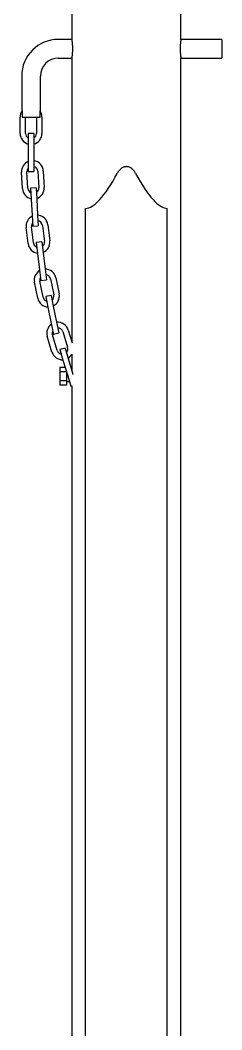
# Model space of a CAD drawing. Header units: millimetres. Extents: x 1735 to 8164, y 2313 to 5880.
# Drawn here: x 2123 to 2311, y 4097 to 5036 of the extents above; entities that cross this region are included whole.
import ezdxf

# ---------------------------------------------------------------- set-up
doc = ezdxf.new("R2010")
doc.units = ezdxf.units.MM
doc.header["$LTSCALE"] = 45
doc.header["$MEASUREMENT"] = 0
doc.linetypes.add('SLD-Solid', pattern=[0])

msp = doc.modelspace()

# ---------------------------------------------------------------- linework, layer by layer
at = {"color": 7, "linetype": 'SLD-Solid', "lineweight": 25}
for p, q in [((2171.28, 5060.08), (2171.28, 5018.01)), ((2272.88, 5018.01), (2272.88, 5060.08)), ((2171.28, 5018.01), (2158.58, 5018.01)), ((2310.98, 5018.01), (2272.88, 5018.01)), ((2310.98, 5018.01), (2310.98, 5000.55)), ((2158.58, 5000.55), (2171.28, 5000.55)), ((2171.28, 5000.55), (2171.28, 4735.92)), ((2272.88, 2888.1), (2272.88, 5000.55)), ((2272.88, 5000.55), (2310.98, 5000.55)), ((2124.45, 4983.88), (2124.45, 4951.06)), ((2141.92, 4951.06), (2141.92, 4983.88)), ((2124.83, 4951.57), (2124.83, 4945.78)), ((2141.54, 4945.78), (2141.54, 4951.57)), ((2123.02, 4930.54), (2123.02, 4945.78)), ((2124.83, 4945.78), (2141.54, 4945.78)), ((2128.1, 4930.54), (2128.1, 4945.78)), ((2138.26, 4945.78), (2138.26, 4930.54)), ((2143.34, 4945.78), (2143.34, 4930.54)), ((2135.72, 4930.54), (2130.64, 4930.54)), ((2130.64, 4930.54), (2130.64, 4920.38)), ((2135.72, 4930.54), (2135.72, 4920.38)), ((2130.64, 4920.38), (2130.64, 4905.14)), ((2135.72, 4920.38), (2135.72, 4905.14)), ((2130.64, 4905.14), (2130.64, 4894.98)), ((2135.72, 4905.14), (2135.72, 4894.98)), ((2125.2, 4879.21), (2124.33, 4894.43)), ((2130.27, 4879.5), (2129.4, 4894.71)), ((2130.64, 4894.98), (2135.72, 4894.98)), ((2139.55, 4895.29), (2140.41, 4880.08)), ((2144.62, 4895.58), (2145.48, 4880.37)), ((2137.88, 4879.93), (2132.8, 4879.64)), ((2132.8, 4879.64), (2133.38, 4869.5)), ((2137.88, 4879.93), (2138.45, 4869.79)), ((2133.38, 4869.5), (2134.25, 4854.28)), ((2138.45, 4869.79), (2139.32, 4854.57)), ((2183.98, 2888.1), (2183.98, 4860.8)), ((2260.18, 2888.1), (2260.18, 4860.8)), ((2134.25, 4854.28), (2134.83, 4844.14)), ((2139.32, 4854.57), (2139.9, 4844.43)), ((2130.49, 4828), (2128.61, 4843.13)), ((2135.53, 4828.63), (2133.65, 4843.76)), ((2134.83, 4844.14), (2139.9, 4844.43)), ((2143.73, 4845.01), (2145.61, 4829.89)), ((2148.77, 4845.64), (2150.65, 4830.51)), ((2143.09, 4829.57), (2138.05, 4828.95)), ((2138.05, 4828.95), (2139.3, 4818.86)), ((2143.09, 4829.57), (2144.35, 4819.49)), ((2139.3, 4818.86), (2141.19, 4803.74)), ((2144.35, 4819.49), (2146.23, 4804.37)), ((2141.19, 4803.74), (2142.44, 4793.66)), ((2146.23, 4804.37), (2147.48, 4794.29)), ((2139.45, 4777.19), (2136.38, 4792.12)), ((2144.43, 4778.21), (2141.36, 4793.14)), ((2142.44, 4793.66), (2147.48, 4794.29)), ((2151.31, 4795.19), (2154.38, 4780.26)), ((2156.28, 4796.21), (2159.36, 4781.28)), ((2151.89, 4779.75), (2146.92, 4778.72)), ((2146.92, 4778.72), (2148.97, 4768.77)), ((2151.89, 4779.75), (2153.94, 4769.8)), ((2148.97, 4768.77), (2152.04, 4753.85)), ((2153.94, 4769.8), (2157.01, 4754.87)), ((2152.04, 4753.85), (2154.09, 4743.89)), ((2157.01, 4754.87), (2159.06, 4744.92)), ((2157.56, 4728.67), (2153.15, 4743.26)), ((2154.09, 4743.89), (2159.06, 4744.92)), ((2162.87, 4746.2), (2167.28, 4731.61)), ((2167.74, 4747.67), (2171.35, 4735.71)), ((2152.69, 4727.2), (2148.28, 4741.79)), ((2164.85, 4730.87), (2159.99, 4729.4)), ((2159.99, 4729.4), (2162.93, 4719.68)), ((2164.85, 4730.87), (2167.79, 4721.15)), ((2171.28, 4725.18), (2171.28, 4709.58)), ((2162.93, 4719.68), (2167.33, 4705.09)), ((2167.79, 4721.15), (2172.2, 4706.56)), ((2159.85, 4712.73), (2159.85, 4708.61)), ((2165.02, 4712.73), (2159.85, 4712.73)), ((2159.85, 4708.61), (2159.85, 4700.36)), ((2166.2, 4708.61), (2159.85, 4708.61)), ((2166.2, 4708.83), (2166.2, 4708.61)), ((2166.2, 4708.61), (2166.2, 4700.36)), ((2172.2, 4706.56), (2172.31, 4706.19)), ((2166.2, 4700.36), (2159.85, 4700.36)), ((2159.85, 4700.36), (2159.85, 4696.23)), ((2166.2, 4696.23), (2159.85, 4696.23)), ((2166.2, 4700.36), (2166.2, 4696.23)), ((2166.2, 4699.72), (2168.96, 4699.72)), ((2167.33, 4705.09), (2170.27, 4695.36)), ((2170.27, 4695.36), (2171.28, 4695.67)), ((2171.28, 4695.67), (2171.28, 2888.1))]:
    msp.add_line(p, q, dxfattribs=at)
for centre, radius, start, end in [((2158.58, 4983.88), 34.13, 90, 180), ((2158.58, 4983.88), 16.67, 90, 180), ((2133.18, 4945.78), 10.16, 145.3064, 180), ((2133.18, 4945.78), 10.16, 0, 34.6936), ((2133.18, 4930.54), 10.16, 180, 255.52249), ((2133.18, 4930.54), 5.08, 180, 240), ((2133.18, 4930.54), 5.08, 300, 0), ((2133.18, 4930.54), 10.16, 284.47751, 0), ((2134.47, 4895), 10.16, 112.14171, 183.25995), ((2134.47, 4895), 10.16, 3.25995, 82.92887), ((2134.47, 4895), 5.08, 138.92038, 183.25995), ((2134.47, 4895), 5.08, 3.25995, 75.74707), ((2135.34, 4879.79), 10.16, 183.25995, 258.78244), ((2135.34, 4879.79), 5.08, 183.25995, 243.25995), ((2135.34, 4879.79), 5.08, 303.25995, 3.25995), ((2135.34, 4879.79), 10.16, 287.73747, 3.25995), ((2138.69, 4844.38), 10.16, 115.6528, 187.09273), ((2138.69, 4844.38), 5.08, 142.89281, 187.09273), ((2138.69, 4844.38), 10.16, 7.09273, 86.42296), ((2138.69, 4844.38), 5.08, 7.09273, 79.48611), ((2140.57, 4829.26), 10.16, 187.09273, 262.61522), ((2140.57, 4829.26), 5.08, 187.09273, 247.09273), ((2140.57, 4829.26), 5.08, 307.09273, 7.09273), ((2140.57, 4829.26), 10.16, 291.57024, 7.09273), ((2146.33, 4794.16), 10.16, 119.81419, 191.62929), ((2146.33, 4794.16), 10.16, 11.62929, 90.56129), ((2146.33, 4794.16), 5.08, 147.67194, 191.62929), ((2146.33, 4794.16), 5.08, 11.62929, 83.94299), ((2149.4, 4779.24), 10.16, 296.1068, 11.62929), ((2149.4, 4779.24), 10.16, 191.62929, 267.15178), ((2149.4, 4779.24), 5.08, 191.62929, 251.62929), ((2149.4, 4779.24), 5.08, 311.62929, 11.62929), ((2158.01, 4744.73), 10.16, 124.88481, 196.81426), ((2158.01, 4744.73), 10.16, 16.81426, 95.59247), ((2158.01, 4744.73), 5.08, 153.78349, 196.81426), ((2158.01, 4744.73), 5.08, 16.81426, 89.4873), ((2162.42, 4730.14), 10.16, 196.81426, 272.33675), ((2162.42, 4730.14), 5.08, 196.81426, 256.81426), ((2162.42, 4730.14), 5.08, 316.81426, 16.81426), ((2162.42, 4730.14), 10.16, 301.29178, 331.5082)]:
    msp.add_arc(centre, radius, start, end, dxfattribs=at)
for major_axis, start_param, end_param in [((39.83, 148.24), 3.194672, 3.872921), ((-39.83, 148.24), 2.410264, 3.088513)]:
    msp.add_ellipse((2222.08, 5009.28), major_axis=major_axis, ratio=0.212706, start_param=start_param, end_param=end_param, dxfattribs=at)
for points, knots in [([(2171.29, 5000.58), (2171.29, 5000.58), (2171.29, 5000.57), (2171.33, 5000.85), (2171.42, 5001.35), (2171.53, 5002.08), (2171.65, 5003.01), (2171.78, 5004.13), (2171.89, 5005.39), (2171.98, 5006.77), (2172.04, 5008.22), (2172.05, 5009.69), (2172.01, 5011.14), (2171.94, 5012.54), (2171.84, 5013.84), (2171.72, 5015.03), (2171.59, 5016.05), (2171.47, 5016.89), (2171.37, 5017.52), (2171.3, 5017.89), (2171.28, 5018.05), (2171.28, 5018.01), (2171.29, 5018.01)], [0, 0, 0, 0, 0.034597, 0.086718, 0.140338, 0.192726, 0.246596, 0.299646, 0.354229, 0.407322, 0.461993, 0.514416, 0.568381, 0.620474, 0.67405, 0.726658, 0.780759, 0.83393, 0.888656, 0.941564, 0.996047, 1, 1, 1, 1]), ([(2272.88, 5017.98), (2272.88, 5017.99), (2272.88, 5017.99), (2272.83, 5017.72), (2272.75, 5017.22), (2272.64, 5016.48), (2272.52, 5015.56), (2272.39, 5014.44), (2272.27, 5013.18), (2272.18, 5011.79), (2272.13, 5010.35), (2272.12, 5008.87), (2272.16, 5007.43), (2272.23, 5006.02), (2272.33, 5004.73), (2272.45, 5003.54), (2272.58, 5002.52), (2272.7, 5001.67), (2272.8, 5001.04), (2272.86, 5000.67), (2272.89, 5000.52), (2272.88, 5000.56), (2272.88, 5000.56)], [0, 0, 0, 0, 0.034597, 0.086718, 0.140338, 0.192726, 0.246596, 0.299646, 0.354229, 0.407322, 0.461993, 0.514416, 0.568381, 0.620474, 0.67405, 0.726658, 0.780759, 0.83393, 0.888656, 0.941564, 0.996047, 1, 1, 1, 1]), ([(2230.67, 4893.29), (2230.22, 4894.11), (2229.73, 4894.9), (2228.87, 4896), (2228.57, 4896.35), (2227.93, 4897.03), (2227.59, 4897.35), (2226.87, 4897.94), (2226.49, 4898.22), (2225.69, 4898.7), (2225.27, 4898.92), (2224.4, 4899.27), (2223.95, 4899.4), (2223.26, 4899.54), (2223.03, 4899.58), (2222.56, 4899.63), (2222.32, 4899.64), (2221.62, 4899.64), (2221.16, 4899.59), (2220.47, 4899.45), (2220.24, 4899.4), (2219.79, 4899.26), (2219.56, 4899.18), (2218.91, 4898.92), (2218.49, 4898.71), (2217.69, 4898.22), (2217.31, 4897.95), (2216.59, 4897.36), (2216.25, 4897.04), (2215.61, 4896.37), (2215.3, 4896.01), (2214.44, 4894.9), (2213.94, 4894.11), (2213.5, 4893.29)], [0, 0, 0, 0, 0.125, 0.125, 0.1875, 0.1875, 0.25, 0.25, 0.3125, 0.3125, 0.375, 0.375, 0.4375, 0.4375, 0.46875, 0.46875, 0.5, 0.5, 0.5625, 0.5625, 0.59375, 0.59375, 0.625, 0.625, 0.6875, 0.6875, 0.75, 0.75, 0.8125, 0.8125, 0.875, 0.875, 1, 1, 1, 1])]:
    msp.add_open_spline(points, degree=3, knots=knots, dxfattribs=at)

doc.saveas('drawing.dxf')
